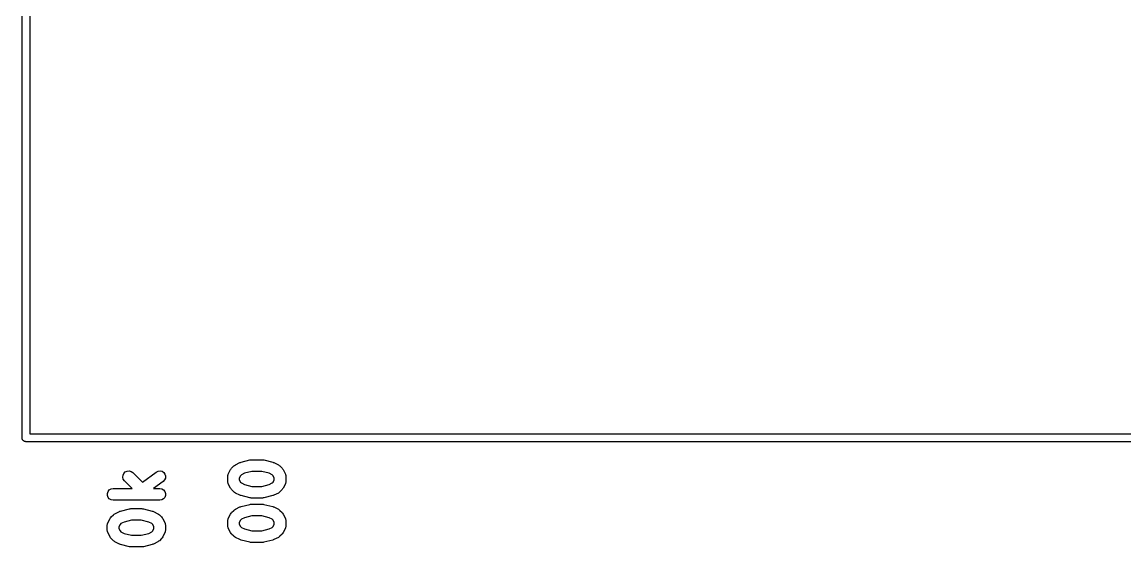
# Model space of a CAD drawing. Extents: x 10 to 287, y -200 to -10.
# Drawn here: x 143.95 to 158.14, y -103.3 to -96.55 of the extents above; entities that cross this region are included whole.
import ezdxf

# ---------------------------------------------------------------- set-up
doc = ezdxf.new("R2010")
doc.units = 0
doc.header["$MEASUREMENT"] = 0
doc.layers.add('BLACK', color=7, linetype='CONTINUOUS')

msp = doc.modelspace()

# ---------------------------------------------------------------- linework, layer by layer
at = {"layer": 'Black'}
for p, q in [((143.95, -101.9), (143.95, -66.9)), ((144.05, -66.95), (144.05, -101.85)), ((143.951, -101.904), (143.95, -101.9)), ((144.05, -101.85), (199.95, -101.85)), ((143.951, -101.909), (143.951, -101.904)), ((143.952, -101.913), (143.951, -101.909)), ((143.953, -101.917), (143.952, -101.913)), ((143.955, -101.921), (143.953, -101.917)), ((143.957, -101.925), (143.955, -101.921)), ((143.96, -101.928), (143.957, -101.925)), ((143.962, -101.932), (143.96, -101.928)), ((143.965, -101.935), (143.962, -101.932)), ((143.968, -101.938), (143.965, -101.935)), ((143.972, -101.94), (143.968, -101.938)), ((143.975, -101.943), (143.972, -101.94)), ((143.979, -101.945), (143.975, -101.943)), ((143.983, -101.947), (143.979, -101.945)), ((143.987, -101.948), (143.983, -101.947)), ((143.991, -101.949), (143.987, -101.948)), ((143.996, -101.949), (143.991, -101.949)), ((144, -101.95), (143.996, -101.949)), ((200, -101.95), (144, -101.95)), ((146.768, -102.213), (146.882, -102.184)), ((146.882, -102.184), (146.891, -102.184)), ((146.891, -102.184), (146.9, -102.182)), ((146.9, -102.182), (147.043, -102.182)), ((147.043, -102.182), (147.052, -102.184)), ((147.052, -102.184), (147.061, -102.184)), ((147.061, -102.184), (147.175, -102.213)), ((145.302, -102.328), (145.328, -102.325)), ((145.328, -102.325), (145.353, -102.332)), ((145.7, -102.328), (145.726, -102.325)), ((145.726, -102.325), (145.751, -102.331)), ((146.604, -102.366), (146.633, -102.309)), ((146.633, -102.309), (146.64, -102.3)), ((146.64, -102.3), (146.647, -102.29)), ((146.647, -102.29), (146.676, -102.261)), ((146.676, -102.261), (146.685, -102.254)), ((146.685, -102.254), (146.695, -102.247)), ((146.695, -102.247), (146.752, -102.219)), ((146.752, -102.219), (146.76, -102.216)), ((146.76, -102.216), (146.768, -102.213)), ((147.175, -102.213), (147.183, -102.216)), ((147.183, -102.216), (147.191, -102.219)), ((147.191, -102.219), (147.248, -102.247)), ((147.248, -102.247), (147.257, -102.254)), ((147.257, -102.254), (147.267, -102.261)), ((147.267, -102.261), (147.296, -102.29)), ((147.296, -102.29), (147.303, -102.3)), ((147.303, -102.3), (147.31, -102.309)), ((147.31, -102.309), (147.339, -102.366)), ((145.247, -102.407), (145.249, -102.381)), ((145.253, -102.432), (145.247, -102.407)), ((145.249, -102.381), (145.26, -102.357)), ((145.268, -102.453), (145.253, -102.432)), ((145.26, -102.357), (145.278, -102.339)), ((145.369, -102.554), (145.268, -102.453)), ((145.278, -102.339), (145.302, -102.328)), ((145.353, -102.332), (145.374, -102.347)), ((145.374, -102.347), (145.5, -102.472)), ((145.5, -102.472), (145.676, -102.34)), ((145.766, -102.46), (145.642, -102.554)), ((145.676, -102.34), (145.7, -102.328)), ((145.751, -102.331), (145.773, -102.345)), ((145.784, -102.441), (145.766, -102.46)), ((145.773, -102.345), (145.788, -102.366)), ((145.794, -102.417), (145.784, -102.441)), ((145.788, -102.366), (145.796, -102.391)), ((145.796, -102.391), (145.794, -102.417)), ((146.596, -102.4), (146.597, -102.396)), ((146.596, -102.457), (146.596, -102.4)), ((146.597, -102.461), (146.596, -102.457)), ((146.597, -102.391), (146.599, -102.383)), ((146.597, -102.396), (146.597, -102.391)), ((146.597, -102.466), (146.597, -102.461)), ((146.599, -102.474), (146.597, -102.466)), ((146.599, -102.383), (146.601, -102.374)), ((146.601, -102.374), (146.603, -102.371)), ((146.603, -102.371), (146.604, -102.366)), ((146.762, -102.387), (146.746, -102.418)), ((146.746, -102.418), (146.746, -102.439)), ((146.746, -102.439), (146.762, -102.47)), ((146.773, -102.376), (146.762, -102.387)), ((146.812, -102.356), (146.773, -102.376)), ((146.909, -102.332), (146.812, -102.356)), ((147.034, -102.332), (146.909, -102.332)), ((147.131, -102.356), (147.034, -102.332)), ((147.17, -102.376), (147.131, -102.356)), ((147.181, -102.387), (147.17, -102.376)), ((147.196, -102.418), (147.181, -102.387)), ((147.181, -102.47), (147.196, -102.439)), ((147.196, -102.439), (147.196, -102.418)), ((147.339, -102.366), (147.34, -102.371)), ((147.34, -102.371), (147.342, -102.374)), ((147.342, -102.374), (147.343, -102.383)), ((147.343, -102.383), (147.346, -102.391)), ((147.346, -102.466), (147.343, -102.474)), ((147.346, -102.391), (147.346, -102.396)), ((147.346, -102.396), (147.346, -102.4)), ((147.346, -102.4), (147.346, -102.457)), ((147.346, -102.457), (147.346, -102.461)), ((147.346, -102.461), (147.346, -102.466)), ((145.048, -102.616), (145.056, -102.591)), ((145.056, -102.591), (145.073, -102.571)), ((145.073, -102.571), (145.096, -102.558)), ((145.096, -102.558), (145.121, -102.554)), ((145.121, -102.554), (145.369, -102.554)), ((145.642, -102.554), (145.721, -102.554)), ((145.721, -102.554), (145.747, -102.558)), ((145.747, -102.558), (145.77, -102.571)), ((145.77, -102.571), (145.786, -102.591)), ((145.786, -102.591), (145.795, -102.616)), ((146.601, -102.483), (146.599, -102.474)), ((146.603, -102.487), (146.601, -102.483)), ((146.604, -102.491), (146.603, -102.487)), ((146.633, -102.548), (146.604, -102.491)), ((146.64, -102.557), (146.633, -102.548)), ((146.647, -102.567), (146.64, -102.557)), ((146.676, -102.596), (146.647, -102.567)), ((146.685, -102.603), (146.676, -102.596)), ((146.695, -102.61), (146.685, -102.603)), ((146.752, -102.639), (146.695, -102.61)), ((146.762, -102.47), (146.773, -102.481)), ((146.773, -102.481), (146.812, -102.501)), ((146.812, -102.501), (146.909, -102.525)), ((146.909, -102.525), (147.034, -102.525)), ((147.034, -102.525), (147.131, -102.501)), ((147.131, -102.501), (147.17, -102.481)), ((147.17, -102.481), (147.181, -102.47)), ((147.248, -102.61), (147.191, -102.639)), ((147.257, -102.603), (147.248, -102.61)), ((147.267, -102.596), (147.257, -102.603)), ((147.296, -102.567), (147.267, -102.596)), ((147.303, -102.557), (147.296, -102.567)), ((147.31, -102.548), (147.303, -102.557)), ((147.339, -102.491), (147.31, -102.548)), ((147.34, -102.487), (147.339, -102.491)), ((147.342, -102.483), (147.34, -102.487)), ((147.343, -102.474), (147.342, -102.483)), ((145.048, -102.642), (145.048, -102.616)), ((145.056, -102.666), (145.048, -102.642)), ((145.073, -102.686), (145.056, -102.666)), ((145.096, -102.699), (145.073, -102.686)), ((145.121, -102.704), (145.096, -102.699)), ((145.721, -102.704), (145.121, -102.704)), ((145.747, -102.699), (145.721, -102.704)), ((145.77, -102.686), (145.747, -102.699)), ((145.786, -102.666), (145.77, -102.686)), ((145.795, -102.642), (145.786, -102.666)), ((145.795, -102.616), (145.795, -102.642)), ((146.76, -102.641), (146.752, -102.639)), ((146.768, -102.644), (146.76, -102.641)), ((146.882, -102.673), (146.768, -102.644)), ((146.891, -102.673), (146.882, -102.673)), ((146.9, -102.675), (146.891, -102.673)), ((147.043, -102.675), (146.9, -102.675)), ((147.052, -102.673), (147.043, -102.675)), ((147.061, -102.673), (147.052, -102.673)), ((147.175, -102.644), (147.061, -102.673)), ((147.183, -102.641), (147.175, -102.644)), ((147.191, -102.639), (147.183, -102.641)), ((145.097, -102.918), (145.126, -102.89)), ((145.126, -102.89), (145.135, -102.883)), ((145.135, -102.883), (145.145, -102.876)), ((145.145, -102.876), (145.202, -102.847)), ((145.202, -102.847), (145.21, -102.845)), ((145.21, -102.845), (145.218, -102.842)), ((145.218, -102.842), (145.332, -102.813)), ((145.332, -102.813), (145.341, -102.812)), ((145.341, -102.812), (145.35, -102.811)), ((145.35, -102.811), (145.493, -102.811)), ((145.493, -102.811), (145.502, -102.812)), ((145.502, -102.812), (145.511, -102.813)), ((145.511, -102.813), (145.625, -102.842)), ((145.625, -102.842), (145.633, -102.845)), ((145.633, -102.845), (145.641, -102.847)), ((145.641, -102.847), (145.698, -102.876)), ((145.698, -102.876), (145.707, -102.883)), ((145.707, -102.883), (145.717, -102.89)), ((145.717, -102.89), (145.746, -102.918)), ((146.604, -102.938), (146.633, -102.881)), ((146.633, -102.881), (146.64, -102.871)), ((146.64, -102.871), (146.647, -102.861)), ((146.647, -102.861), (146.676, -102.833)), ((146.676, -102.833), (146.685, -102.826)), ((146.685, -102.826), (146.695, -102.819)), ((146.695, -102.819), (146.752, -102.79)), ((146.752, -102.79), (146.76, -102.788)), ((146.76, -102.788), (146.768, -102.784)), ((146.768, -102.784), (146.882, -102.756)), ((146.882, -102.756), (146.891, -102.755)), ((146.891, -102.755), (146.9, -102.754)), ((146.9, -102.754), (147.043, -102.754)), ((147.043, -102.754), (147.052, -102.755)), ((147.052, -102.755), (147.061, -102.756)), ((147.061, -102.756), (147.175, -102.784)), ((147.175, -102.784), (147.183, -102.788)), ((147.183, -102.788), (147.191, -102.79)), ((147.191, -102.79), (147.248, -102.819)), ((147.248, -102.819), (147.257, -102.826)), ((147.257, -102.826), (147.267, -102.833)), ((147.267, -102.833), (147.296, -102.861)), ((147.296, -102.861), (147.303, -102.871)), ((147.303, -102.871), (147.31, -102.881)), ((147.31, -102.881), (147.339, -102.938)), ((145.046, -103.029), (145.047, -103.024)), ((145.046, -103.086), (145.046, -103.029)), ((145.047, -103.02), (145.049, -103.012)), ((145.047, -103.024), (145.047, -103.02)), ((145.049, -103.012), (145.051, -103.003)), ((145.051, -103.003), (145.053, -102.999)), ((145.053, -102.999), (145.054, -102.995)), ((145.054, -102.995), (145.083, -102.938)), ((145.083, -102.938), (145.09, -102.928)), ((145.09, -102.928), (145.097, -102.918)), ((145.212, -103.016), (145.196, -103.046)), ((145.223, -103.004), (145.212, -103.016)), ((145.262, -102.985), (145.223, -103.004)), ((145.359, -102.961), (145.262, -102.985)), ((145.484, -102.961), (145.359, -102.961)), ((145.581, -102.985), (145.484, -102.961)), ((145.62, -103.004), (145.581, -102.985)), ((145.631, -103.016), (145.62, -103.004)), ((145.646, -103.046), (145.631, -103.016)), ((145.746, -102.918), (145.753, -102.928)), ((145.753, -102.928), (145.76, -102.938)), ((145.76, -102.938), (145.789, -102.995)), ((145.789, -102.995), (145.79, -102.999)), ((145.79, -102.999), (145.792, -103.003)), ((145.792, -103.003), (145.793, -103.012)), ((145.793, -103.012), (145.796, -103.02)), ((145.796, -103.02), (145.796, -103.024)), ((145.796, -103.024), (145.796, -103.029)), ((145.796, -103.029), (145.796, -103.086)), ((146.596, -102.971), (146.597, -102.967)), ((146.596, -103.029), (146.596, -102.971)), ((146.597, -103.033), (146.596, -103.029)), ((146.597, -102.963), (146.599, -102.954)), ((146.597, -102.967), (146.597, -102.963)), ((146.597, -103.037), (146.597, -103.033)), ((146.599, -103.046), (146.597, -103.037)), ((146.599, -102.954), (146.601, -102.946)), ((146.601, -102.946), (146.603, -102.942)), ((146.603, -102.942), (146.604, -102.938)), ((146.762, -102.959), (146.746, -102.989)), ((146.746, -102.989), (146.746, -103.011)), ((146.746, -103.011), (146.762, -103.041)), ((146.773, -102.947), (146.762, -102.959)), ((146.812, -102.928), (146.773, -102.947)), ((146.909, -102.904), (146.812, -102.928)), ((147.034, -102.904), (146.909, -102.904)), ((147.131, -102.928), (147.034, -102.904)), ((147.17, -102.947), (147.131, -102.928)), ((147.181, -102.959), (147.17, -102.947)), ((147.196, -102.989), (147.181, -102.959)), ((147.181, -103.041), (147.196, -103.011)), ((147.196, -103.011), (147.196, -102.989)), ((147.339, -102.938), (147.34, -102.942)), ((147.34, -102.942), (147.342, -102.946)), ((147.342, -102.946), (147.343, -102.954)), ((147.343, -102.954), (147.346, -102.963)), ((147.346, -103.037), (147.343, -103.046)), ((147.346, -102.963), (147.346, -102.967)), ((147.346, -102.967), (147.346, -102.971)), ((147.346, -102.971), (147.346, -103.029)), ((147.346, -103.029), (147.346, -103.033)), ((147.346, -103.033), (147.346, -103.037)), ((145.047, -103.09), (145.046, -103.086)), ((145.047, -103.094), (145.047, -103.09)), ((145.049, -103.103), (145.047, -103.094)), ((145.051, -103.111), (145.049, -103.103)), ((145.053, -103.115), (145.051, -103.111)), ((145.054, -103.119), (145.053, -103.115)), ((145.083, -103.176), (145.054, -103.119)), ((145.09, -103.186), (145.083, -103.176)), ((145.196, -103.046), (145.196, -103.068)), ((145.196, -103.068), (145.212, -103.098)), ((145.212, -103.098), (145.223, -103.11)), ((145.223, -103.11), (145.262, -103.129)), ((145.262, -103.129), (145.359, -103.154)), ((145.359, -103.154), (145.484, -103.154)), ((145.484, -103.154), (145.581, -103.129)), ((145.581, -103.129), (145.62, -103.11)), ((145.62, -103.11), (145.631, -103.098)), ((145.631, -103.098), (145.646, -103.068)), ((145.646, -103.068), (145.646, -103.046)), ((145.76, -103.176), (145.753, -103.186)), ((145.789, -103.119), (145.76, -103.176)), ((145.79, -103.115), (145.789, -103.119)), ((145.792, -103.111), (145.79, -103.115)), ((145.793, -103.103), (145.792, -103.111)), ((145.796, -103.094), (145.793, -103.103)), ((145.796, -103.086), (145.796, -103.09)), ((145.796, -103.09), (145.796, -103.094)), ((146.601, -103.054), (146.599, -103.046)), ((146.603, -103.058), (146.601, -103.054)), ((146.604, -103.062), (146.603, -103.058)), ((146.633, -103.119), (146.604, -103.062)), ((146.64, -103.129), (146.633, -103.119)), ((146.647, -103.139), (146.64, -103.129)), ((146.676, -103.167), (146.647, -103.139)), ((146.685, -103.174), (146.676, -103.167)), ((146.695, -103.181), (146.685, -103.174)), ((146.762, -103.041), (146.773, -103.053)), ((146.773, -103.053), (146.812, -103.072)), ((146.812, -103.072), (146.909, -103.096)), ((146.909, -103.096), (147.034, -103.096)), ((147.034, -103.096), (147.131, -103.072)), ((147.131, -103.072), (147.17, -103.053)), ((147.17, -103.053), (147.181, -103.041)), ((147.257, -103.174), (147.248, -103.181)), ((147.267, -103.167), (147.257, -103.174)), ((147.296, -103.139), (147.267, -103.167)), ((147.303, -103.129), (147.296, -103.139)), ((147.31, -103.119), (147.303, -103.129)), ((147.339, -103.062), (147.31, -103.119)), ((147.34, -103.058), (147.339, -103.062)), ((147.342, -103.054), (147.34, -103.058)), ((147.343, -103.046), (147.342, -103.054)), ((145.097, -103.196), (145.09, -103.186)), ((145.126, -103.224), (145.097, -103.196)), ((145.135, -103.231), (145.126, -103.224)), ((145.145, -103.239), (145.135, -103.231)), ((145.202, -103.267), (145.145, -103.239)), ((145.21, -103.269), (145.202, -103.267)), ((145.218, -103.273), (145.21, -103.269)), ((145.332, -103.301), (145.218, -103.273)), ((145.341, -103.302), (145.332, -103.301)), ((145.35, -103.304), (145.341, -103.302)), ((145.493, -103.304), (145.35, -103.304)), ((145.502, -103.302), (145.493, -103.304)), ((145.511, -103.301), (145.502, -103.302)), ((145.625, -103.273), (145.511, -103.301)), ((145.633, -103.269), (145.625, -103.273)), ((145.641, -103.267), (145.633, -103.269)), ((145.698, -103.239), (145.641, -103.267)), ((145.707, -103.231), (145.698, -103.239)), ((145.717, -103.224), (145.707, -103.231)), ((145.746, -103.196), (145.717, -103.224)), ((145.753, -103.186), (145.746, -103.196)), ((146.752, -103.21), (146.695, -103.181)), ((146.76, -103.212), (146.752, -103.21)), ((146.768, -103.216), (146.76, -103.212)), ((146.882, -103.244), (146.768, -103.216)), ((146.891, -103.245), (146.882, -103.244)), ((146.9, -103.246), (146.891, -103.245)), ((147.043, -103.246), (146.9, -103.246)), ((147.052, -103.245), (147.043, -103.246)), ((147.061, -103.244), (147.052, -103.245)), ((147.175, -103.216), (147.061, -103.244)), ((147.183, -103.212), (147.175, -103.216)), ((147.191, -103.21), (147.183, -103.212)), ((147.248, -103.181), (147.191, -103.21))]:
    msp.add_line(p, q, dxfattribs=at)

doc.saveas('drawing.dxf')
